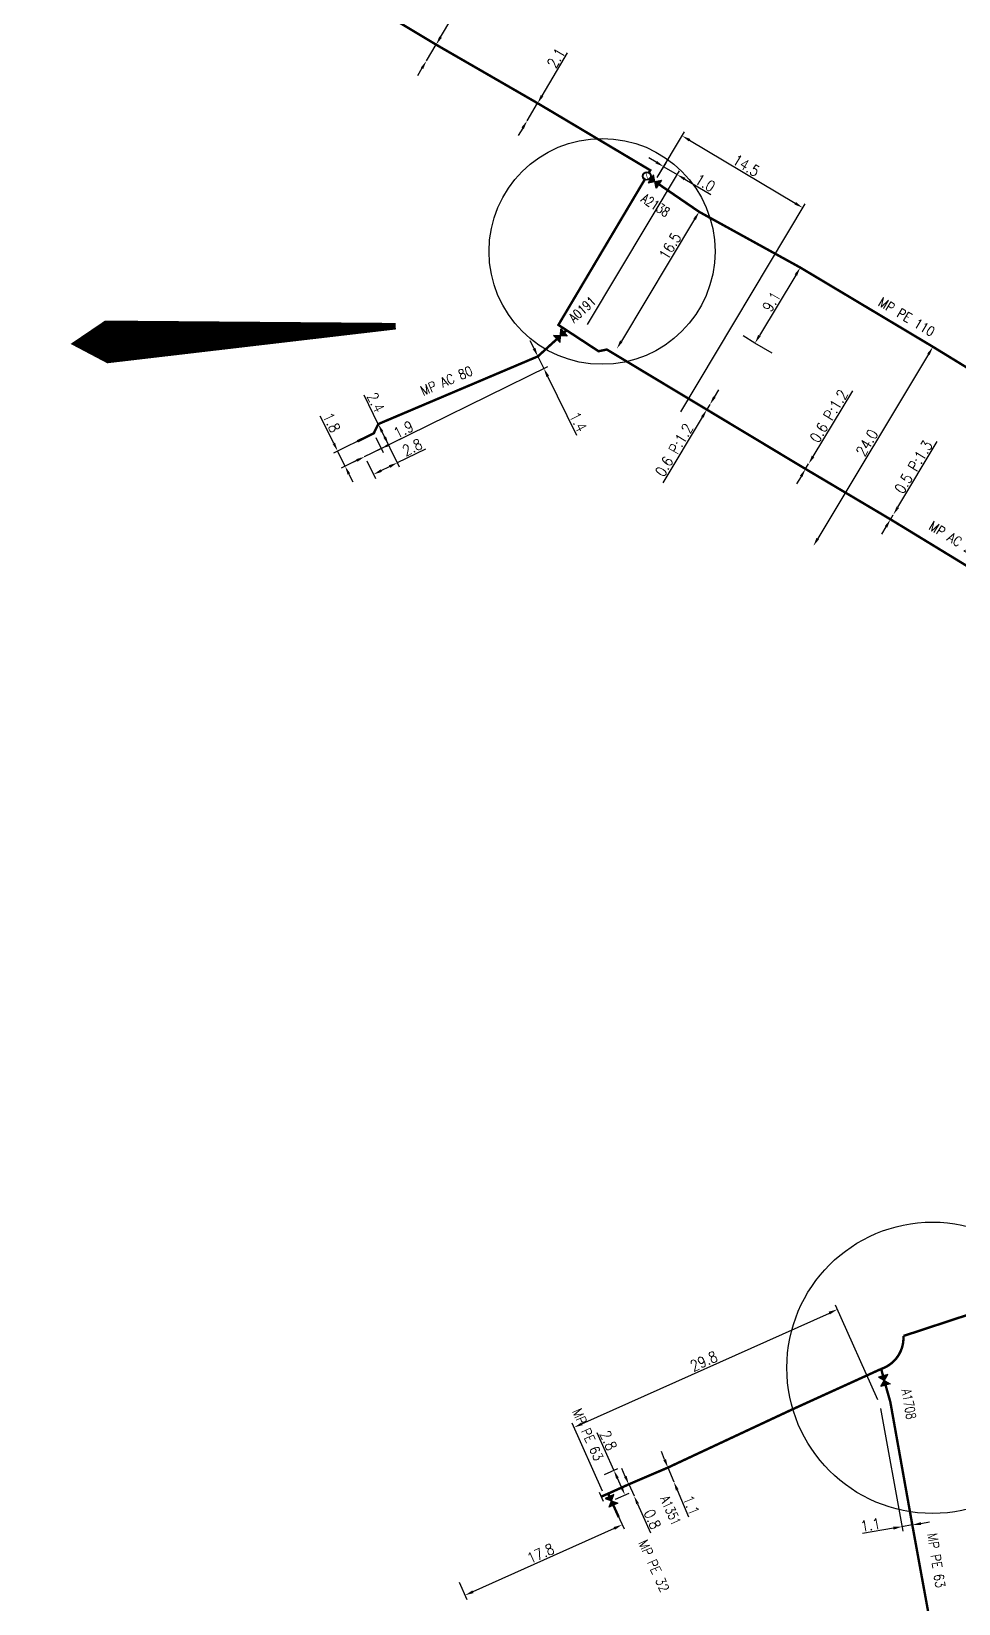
# Model space of a CAD drawing. Header units: millimetres. Extents: x 185000 to 186031, y 127990 to 129000.
# Drawn here: x 185840.9 to 185936.7, y 128509.9 to 128672.3 of the extents above; entities that cross this region are included whole.
import ezdxf
from ezdxf.enums import TextEntityAlignment as Align

# ---------------------------------------------------------------- set-up
doc = ezdxf.new("R2010")
doc.units = ezdxf.units.MM
doc.header["$PDMODE"] = 34
doc.linetypes.add('DASHED', pattern=[19.05, 12.7, -6.35])
doc.layers.get('0').update_dxf_attribs({"linetype": 'CONTINUOUS'})
doc.layers.get('DEFPOINTS').update_dxf_attribs({"linetype": 'CONTINUOUS'})
for name, color, linetype in [('G_120', 4, 'CONTINUOUS'), ('G_300', 7, 'CONTINUOUS'), ('G_330', 7, 'CONTINUOUS'), ('G_340', 7, 'CONTINUOUS'), ('G_900', 7, 'CONTINUOUS')]:
    doc.layers.add(name, color=color, linetype=linetype)
doc.styles.add('G_ROMANS', font='ROMANS.SHX', dxfattribs={"width": 0.75})
doc.styles.get("Standard").update_dxf_attribs({"font": 'romans.shx', "width": 0.85})
doc.linetypes.add('G_typB_AP', pattern='A,5,-0.3,["o",Standard,S=1.5,R=0,X=0,Y=-0.5],-1.65', length=6.95)
doc.linetypes.add('G_TYPB_PE', pattern='A,5,-0.3,["o",Standard,S=1.5,R=0,X=0,Y=-0.5],-1.65', length=6.95)
doc.dimstyles.get("Standard").update_dxf_attribs({"dimtxt": 1.5, "dimasz": 1.2, "dimexe": 0.625, "dimexo": 0.625, "dimgap": 0.25, "dimtad": 1, "dimdec": 1, "dimzin": 0, "dimdsep": 46, "dimtxsty": 'Standard', "dimcen": -0.5, "dimadec": 0, "dimazin": 0, "dimtfac": 1, "dimtdec": 1, "dimtmove": 0, "dimatfit": 3, "dimfxl": 0, "dimtolj": 1, "dimtzin": 0, "dimarcsym": 0})

# ---------------------------------------------------------------- blocks, each defined once
blk = doc.blocks.new('*D228')
at = {"layer": 'DEFPOINTS', "color": 0, "linetype": 'Continuous', "transparency": 16777216}
for p in [(185902.63, 128522.19), (185903.17, 128521), (185903.17, 128521)]:
    blk.add_point(p, dxfattribs=at)
at = {"layer": 'G_120', "color": 0, "linetype": 'Continuous', "lineweight": -2, "transparency": 16777216}
for p, q in [((185902.27, 128523.01), (185901.9, 128523.83)), ((185902.63, 128522.19), (185903.17, 128521)), ((185903.53, 128520.18), (185904.88, 128517.19))]:
    blk.add_line(p, q, dxfattribs=at)
at = {"layer": 'G_120', "color": 0, "linetype": 'Continuous', "transparency": 16777216}
for points in [[(185902.4, 128523.07), (185902.13, 128522.95), (185902.63, 128522.19)], [(185903.67, 128520.24), (185903.4, 128520.12), (185903.17, 128521)]]:
    blk.add_solid(points, dxfattribs=at)
at = {"layer": 'G_120', "color": 0, "linetype": 'Continuous', "transparency": 16777216, "insert": (185905.07, 128518.58), "char_height": 1.125, "attachment_point": 5, "rotation": 294.1494}
blk.add_mtext('\\A1;0.8', dxfattribs=at)
blk = doc.blocks.new('*D250')
at = {"layer": 'DEFPOINTS', "color": 0, "linetype": 'Continuous', "transparency": 16777216}
for p in [(185924.16, 128540.26), (185928.54, 128530.5), (185900.11, 128521.06)]:
    blk.add_point(p, dxfattribs=at)
at = {"layer": 'G_340', "color": 0, "linetype": 'Continuous', "lineweight": -2, "transparency": 16777216}
for p, q in [((185928.34, 128530.92), (185923.97, 128540.69)), ((185897.79, 128528.44), (185923.34, 128539.89)), ((185899.92, 128521.49), (185896.78, 128528.5))]:
    blk.add_line(p, q, dxfattribs=at)
at = {"layer": 'G_340', "color": 0, "linetype": 'Continuous', "transparency": 16777216}
for points in [[(185923.28, 128540.03), (185923.4, 128539.75), (185924.16, 128540.26)], [(185897.73, 128528.58), (185897.85, 128528.3), (185896.97, 128528.07)]]:
    blk.add_solid(points, dxfattribs=at)
at = {"layer": 'G_340', "color": 0, "linetype": 'Continuous', "transparency": 16777216, "insert": (185910.38, 128534.91), "char_height": 1.125, "attachment_point": 5, "rotation": 24.144}
blk.add_mtext('\\A1;29.8', dxfattribs=at)
blk = doc.blocks.new('G_340_07')
at = {"color": 0, "linetype": 'Continuous', "const_width": 0.25, "flags": 128}
blk.add_lwpolyline([(0, 0), (0.35, 0)], dxfattribs=at)
at = {"color": 0, "linetype": 'Continuous', "flags": 128}
blk.add_lwpolyline([(0.35, -0.5), (0.35, 0.5)], dxfattribs=at)
at = {"color": 0, "linetype": 'Continuous', "width": 0.75, "flags": 3}
for tag, p in [('DEF_LEG', (0, -5)), ('DEF_COUP', (0, -7.5)), ('DEF_TYPE', (0, -10))]:
    blk.add_attdef(tag, text='', height=1.2, dxfattribs=at).set_placement(p, align=Align.MIDDLE)
blk = doc.blocks.new('*D260')
at = {"layer": 'DEFPOINTS', "color": 0, "linetype": 'Continuous', "transparency": 16777216}
for p in [(185928.54, 128530.5), (185930.84, 128517.81), (185931.91, 128517.99)]:
    blk.add_point(p, dxfattribs=at)
at = {"layer": 'G_120', "color": 0, "linetype": 'Continuous', "lineweight": -2, "transparency": 16777216}
for p, q in [((185928.62, 128530.03), (185930.92, 128517.34)), ((185929.95, 128517.65), (185926.75, 128517.1)), ((185931.91, 128517.99), (185930.84, 128517.81)), ((185932.8, 128518.14), (185933.69, 128518.3))]:
    blk.add_line(p, q, dxfattribs=at)
at = {"layer": 'G_120', "color": 0, "linetype": 'Continuous', "transparency": 16777216}
for points in [[(185929.93, 128517.8), (185929.98, 128517.51), (185930.84, 128517.81)], [(185932.78, 128518.29), (185932.83, 128518), (185931.91, 128517.99)]]:
    blk.add_solid(points, dxfattribs=at)
at = {"layer": 'G_120', "color": 0, "linetype": 'Continuous', "transparency": 16777216, "insert": (185927.59, 128518.01), "char_height": 1.125, "attachment_point": 5, "rotation": 9.7703}
blk.add_mtext('\\A1;1.1', dxfattribs=at)
blk = doc.blocks.new('G_300_04')
at = {"linetype": 'Continuous'}
h = blk.add_hatch(color=0, dxfattribs=at)
h.paths.add_polyline_path([(-0.5, 0.5), (-0.5, -0.5), (0, 0)])
h.paths.add_polyline_path([(0.5, 0.5), (0, 0), (0.5, -0.5)])
at = {"color": 0, "linetype": 'Continuous', "flags": 128}
blk.add_lwpolyline([(-0.5, -0.5), (0.5, 0.5), (0.5, -0.5), (-0.5, 0.5)], close=True, dxfattribs=at)
at = {"color": 0, "linetype": 'Continuous', "width": 0.75}
blk.add_attdef('NUM', text='', height=1, dxfattribs=at).set_placement((0, 1.78), align=Align.MIDDLE_CENTER)
at = {"color": 0, "linetype": 'Continuous', "width": 0.75, "flags": 3}
for tag, p in [('DEF_LEG', (0, -5)), ('DEF_COUP', (0, -7.5)), ('DEF_TYPE', (0, -10))]:
    blk.add_attdef(tag, text='', height=1.2, dxfattribs=at).set_placement(p, align=Align.MIDDLE)
blk = doc.blocks.new('*D276')
at = {"layer": 'DEFPOINTS', "color": 0, "linetype": 'Continuous', "transparency": 16777216}
for p in [(185934.04, 128639.72), (185921.69, 128619.14), (185921.69, 128619.14)]:
    blk.add_point(p, dxfattribs=at)
at = {"layer": 'G_120', "color": 0, "linetype": 'Continuous', "lineweight": -2, "transparency": 16777216}
blk.add_line((185933.57, 128638.95), (185922.15, 128619.91), dxfattribs=at)
at = {"layer": 'G_120', "color": 0, "linetype": 'Continuous', "transparency": 16777216}
for points in [[(185933.45, 128639.02), (185933.7, 128638.87), (185934.04, 128639.72)], [(185922.02, 128619.99), (185922.28, 128619.83), (185921.69, 128619.14)]]:
    blk.add_solid(points, dxfattribs=at)
at = {"layer": 'G_120', "color": 0, "linetype": 'Continuous', "transparency": 16777216, "insert": (185927.22, 128629.81), "char_height": 1.125, "attachment_point": 5, "rotation": 59.0246}
blk.add_mtext('\\A1;24.0', dxfattribs=at)
blk = doc.blocks.new('*D277')
at = {"layer": 'DEFPOINTS', "color": 0, "linetype": 'Continuous', "transparency": 16777216}
for p in [(185920.34, 128647.91), (185915.66, 128640.1), (185915.66, 128640.1)]:
    blk.add_point(p, dxfattribs=at)
at = {"layer": 'G_120', "color": 0, "linetype": 'Continuous', "lineweight": -2, "transparency": 16777216}
blk.add_line((185919.88, 128647.13), (185916.12, 128640.88), dxfattribs=at)
at = {"layer": 'G_120', "color": 0, "linetype": 'Continuous', "transparency": 16777216}
for points in [[(185919.75, 128647.21), (185920.01, 128647.06), (185920.34, 128647.91)], [(185915.99, 128640.95), (185916.25, 128640.8), (185915.66, 128640.1)]]:
    blk.add_solid(points, dxfattribs=at)
at = {"layer": 'G_120', "color": 0, "linetype": 'Continuous', "transparency": 16777216, "insert": (185917.36, 128644.39), "char_height": 1.125, "attachment_point": 5, "rotation": 59.0246}
blk.add_mtext('\\A1;9.1', dxfattribs=at)
blk = doc.blocks.new('*D278')
at = {"layer": 'DEFPOINTS', "color": 0, "linetype": 'Continuous', "transparency": 16777216}
for p in [(185909.89, 128653.67), (185901.4, 128639.53), (185901.4, 128639.53)]:
    blk.add_point(p, dxfattribs=at)
at = {"layer": 'G_120', "color": 0, "linetype": 'Continuous', "lineweight": -2, "transparency": 16777216}
blk.add_line((185909.43, 128652.9), (185901.86, 128640.3), dxfattribs=at)
at = {"layer": 'G_120', "color": 0, "linetype": 'Continuous', "transparency": 16777216}
for points in [[(185909.3, 128652.98), (185909.56, 128652.82), (185909.89, 128653.67)], [(185901.73, 128640.38), (185901.99, 128640.22), (185901.4, 128639.53)]]:
    blk.add_solid(points, dxfattribs=at)
at = {"layer": 'G_120', "color": 0, "linetype": 'Continuous', "transparency": 16777216, "insert": (185906.89, 128650.13), "char_height": 1.125, "attachment_point": 5, "rotation": 59.0246}
blk.add_mtext('\\A1;16.5', dxfattribs=at)
blk = doc.blocks.new('*D279')
at = {"layer": 'DEFPOINTS', "color": 0, "linetype": 'Continuous', "transparency": 16777216}
for p in [(185905.32, 128656.8), (185920.59, 128654.09), (185907.76, 128632.61)]:
    blk.add_point(p, dxfattribs=at)
at = {"layer": 'G_300', "color": 0, "linetype": 'Continuous', "lineweight": -2, "transparency": 16777216}
for p, q in [((185905.56, 128657.2), (185908.38, 128661.92)), ((185908.91, 128661.06), (185919.82, 128654.55)), ((185908, 128633.01), (185920.83, 128654.49))]:
    blk.add_line(p, q, dxfattribs=at)
at = {"layer": 'G_300', "color": 0, "linetype": 'Continuous', "transparency": 16777216}
for points in [[(185908.99, 128661.19), (185908.84, 128660.93), (185908.14, 128661.52)], [(185919.89, 128654.68), (185919.74, 128654.42), (185920.59, 128654.09)]]:
    blk.add_solid(points, dxfattribs=at)
at = {"layer": 'G_300', "color": 0, "linetype": 'Continuous', "transparency": 16777216, "insert": (185914.75, 128658.45), "char_height": 1.125, "attachment_point": 5, "rotation": 329.1485}
blk.add_mtext('\\A1;14.5', dxfattribs=at)
blk = doc.blocks.new('*D280')
at = {"layer": 'DEFPOINTS', "color": 0, "linetype": 'Continuous', "transparency": 16777216}
for p in [(185907.63, 128657.51), (185905.32, 128656.8), (185898.14, 128641.63)]:
    blk.add_point(p, dxfattribs=at)
at = {"layer": 'G_300', "color": 0, "linetype": 'Continuous', "lineweight": -2, "transparency": 16777216}
for p, q in [((185905.46, 128658.79), (185904.69, 128659.25)), ((185898.38, 128642.03), (185907.87, 128657.91)), ((185905.56, 128657.2), (185906.48, 128658.74)), ((185906.24, 128658.33), (185907.63, 128657.51)), ((185908.4, 128657.05), (185911.1, 128655.45))]:
    blk.add_line(p, q, dxfattribs=at)
at = {"layer": 'G_300', "color": 0, "linetype": 'Continuous', "transparency": 16777216}
for points in [[(185905.54, 128658.92), (185905.39, 128658.67), (185906.24, 128658.33)], [(185908.48, 128657.18), (185908.33, 128656.92), (185907.63, 128657.51)]]:
    blk.add_solid(points, dxfattribs=at)
at = {"layer": 'G_300', "color": 0, "linetype": 'Continuous', "transparency": 16777216, "insert": (185910.52, 128656.66), "char_height": 1.125, "attachment_point": 5, "rotation": 329.3061}
blk.add_mtext('\\A1;1.0', dxfattribs=at)
blk = doc.blocks.new('*D314')
at = {"layer": 'DEFPOINTS', "color": 0, "linetype": 'Continuous', "transparency": 16777216}
for p in [(185882.73, 128670.94), (185881.73, 128669.27), (185881.73, 128669.27)]:
    blk.add_point(p, dxfattribs=at)
at = {"layer": 'G_120', "color": 0, "linetype": 'Continuous', "lineweight": -2, "transparency": 16777216}
for p, q in [((185883.19, 128671.72), (185886.2, 128676.77)), ((185881.73, 128669.27), (185882.73, 128670.94)), ((185881.27, 128668.5), (185880.81, 128667.72))]:
    blk.add_line(p, q, dxfattribs=at)
at = {"layer": 'G_120', "color": 0, "linetype": 'Continuous', "transparency": 16777216}
for points in [[(185883.06, 128671.79), (185883.32, 128671.64), (185882.73, 128670.94)], [(185881.15, 128668.57), (185881.4, 128668.42), (185881.73, 128669.27)]]:
    blk.add_solid(points, dxfattribs=at)
at = {"layer": 'G_120', "color": 0, "linetype": 'Continuous', "transparency": 16777216, "insert": (185884.95, 128676.13), "char_height": 1.125, "attachment_point": 5, "rotation": 59.2505}
blk.add_mtext('\\A1;2.0', dxfattribs=at)
blk = doc.blocks.new('*D315')
at = {"layer": 'DEFPOINTS', "color": 0, "linetype": 'Continuous', "transparency": 16777216}
for p in [(185893.21, 128664.89), (185892.13, 128663.08), (185892.13, 128663.08)]:
    blk.add_point(p, dxfattribs=at)
at = {"layer": 'G_120', "color": 0, "linetype": 'Continuous', "lineweight": -2, "transparency": 16777216}
for p, q in [((185893.67, 128665.66), (185896.3, 128670.08)), ((185892.13, 128663.08), (185893.21, 128664.89)), ((185891.67, 128662.31), (185891.21, 128661.54))]:
    blk.add_line(p, q, dxfattribs=at)
at = {"layer": 'G_120', "color": 0, "linetype": 'Continuous', "transparency": 16777216}
for points in [[(185893.54, 128665.74), (185893.8, 128665.58), (185893.21, 128664.89)], [(185891.54, 128662.39), (185891.8, 128662.23), (185892.13, 128663.08)]]:
    blk.add_solid(points, dxfattribs=at)
at = {"layer": 'G_120', "color": 0, "linetype": 'Continuous', "transparency": 16777216, "insert": (185895.12, 128669.56), "char_height": 1.125, "attachment_point": 5, "rotation": 59.2505}
blk.add_mtext('\\A1;2.1', dxfattribs=at)
blk = doc.blocks.new('G_330_14')
at = {"linetype": 'Continuous'}
h = blk.add_hatch(color=0, dxfattribs=at)
h.paths.add_polyline_path([(-0.44, 0, 1), (0.44, 0, 1)])
h.paths.add_polyline_path([(0.38, 0, 1), (-0.38, 0, 1)], flags=16)
at = {"color": 0, "linetype": 'Continuous', "const_width": 0.0625, "flags": 128}
blk.add_lwpolyline([(0.3, -0.3), (-0.3, 0.3)], dxfattribs=at)
at = {"color": 0, "linetype": 'Continuous'}
for radius in [0.438, 0.375]:
    blk.add_circle((0, 0), radius, dxfattribs=at)
at = {"color": 0, "linetype": 'Continuous', "width": 0.75}
blk.add_attdef('3WT', text='', height=1, dxfattribs=at).set_placement((0, 2.15), align=Align.MIDDLE)
at = {"color": 0, "linetype": 'Continuous', "width": 0.75, "flags": 3}
for tag, p in [('DEF_LEG', (0, -5)), ('DEF_COUP', (0, -7.5)), ('DEF_TYPE', (0, -10))]:
    blk.add_attdef(tag, text='', height=1.2, dxfattribs=at).set_placement(p, align=Align.MIDDLE)
blk = doc.blocks.new('*D316')
at = {"layer": 'DEFPOINTS', "color": 0, "linetype": 'Continuous', "transparency": 16777216}
for p in [(185876.29, 128630.78), (185875.35, 128628.37), (185873.33, 128627.38)]:
    blk.add_point(p, dxfattribs=at)
at = {"layer": 'G_120', "color": 0, "linetype": 'Continuous', "lineweight": -2, "transparency": 16777216}
for p, q in [((185872.16, 128629.75), (185870.77, 128632.57)), ((185875.87, 128630.58), (185872.14, 128628.74)), ((185873.33, 128627.38), (185872.56, 128628.95)), ((185874.93, 128628.17), (185872.91, 128627.17)), ((185873.73, 128626.57), (185874.13, 128625.76))]:
    blk.add_line(p, q, dxfattribs=at)
at = {"layer": 'G_120', "color": 0, "linetype": 'Continuous', "transparency": 16777216}
for points in [[(185872.29, 128629.82), (185872.03, 128629.69), (185872.56, 128628.95)], [(185873.86, 128626.64), (185873.59, 128626.5), (185873.33, 128627.38)]]:
    blk.add_solid(points, dxfattribs=at)
at = {"layer": 'G_120', "color": 0, "linetype": 'Continuous', "transparency": 16777216, "insert": (185871.94, 128631.9), "char_height": 1.125, "attachment_point": 5, "rotation": 296.2024}
blk.add_mtext('\\A1;1.8', dxfattribs=at)
blk = doc.blocks.new('*D317')
at = {"layer": 'DEFPOINTS', "color": 0, "linetype": 'Continuous', "transparency": 16777216}
for p in [(185876.29, 128630.78), (185875.35, 128628.37), (185875.35, 128628.37)]:
    blk.add_point(p, dxfattribs=at)
at = {"layer": 'G_120', "color": 0, "linetype": 'Continuous', "lineweight": -2, "transparency": 16777216}
for p, q in [((185876.49, 128630.36), (185877.27, 128628.79)), ((185877.87, 128629.61), (185880.68, 128630.99)), ((185875.35, 128628.37), (185877.06, 128629.21)), ((185874.55, 128627.98), (185873.74, 128627.58))]:
    blk.add_line(p, q, dxfattribs=at)
at = {"layer": 'G_120', "color": 0, "linetype": 'Continuous', "transparency": 16777216}
for points in [[(185877.8, 128629.74), (185877.93, 128629.47), (185877.06, 128629.21)], [(185874.48, 128628.11), (185874.61, 128627.84), (185875.35, 128628.37)]]:
    blk.add_solid(points, dxfattribs=at)
at = {"layer": 'G_120', "color": 0, "linetype": 'Continuous', "transparency": 16777216, "insert": (185879.36, 128631.18), "char_height": 1.125, "attachment_point": 5, "rotation": 26.2024}
blk.add_mtext('\\A1;1.9', dxfattribs=at)
blk = doc.blocks.new('*D318')
at = {"layer": 'DEFPOINTS', "color": 0, "linetype": 'Continuous', "transparency": 16777216}
for p in [(185876.76, 128631.74), (185875.35, 128628.37), (185876.26, 128626.53)]:
    blk.add_point(p, dxfattribs=at)
at = {"layer": 'G_120', "color": 0, "linetype": 'Continuous', "lineweight": -2, "transparency": 16777216}
for p, q in [((185876.97, 128631.32), (185878.93, 128627.32)), ((185878.73, 128627.75), (185881.67, 128629.19)), ((185875.56, 128627.95), (185876.47, 128626.11)), ((185877.07, 128626.93), (185877.92, 128627.35))]:
    blk.add_line(p, q, dxfattribs=at)
at = {"layer": 'G_120', "color": 0, "linetype": 'Continuous', "transparency": 16777216}
for points in [[(185877, 128627.06), (185877.13, 128626.79), (185876.26, 128626.53)], [(185877.85, 128627.48), (185877.99, 128627.21), (185878.73, 128627.75)]]:
    blk.add_solid(points, dxfattribs=at)
at = {"layer": 'G_120', "color": 0, "linetype": 'Continuous', "transparency": 16777216, "insert": (185880.27, 128629.34), "char_height": 1.125, "attachment_point": 5, "rotation": 26.2024}
blk.add_mtext('\\A1;2.8', dxfattribs=at)
blk = doc.blocks.new('*D319')
at = {"layer": 'DEFPOINTS', "color": 0, "linetype": 'Continuous', "transparency": 16777216}
for p in [(185876.76, 128631.74), (185875.35, 128628.37), (185877.82, 128629.59)]:
    blk.add_point(p, dxfattribs=at)
at = {"layer": 'G_120', "color": 0, "linetype": 'Continuous', "lineweight": -2, "transparency": 16777216}
for p, q in [((185876.76, 128631.74), (185875.29, 128634.72)), ((185875.77, 128628.58), (185878.24, 128629.79)), ((185877.42, 128630.39), (185877.16, 128630.93))]:
    blk.add_line(p, q, dxfattribs=at)
at = {"layer": 'G_120', "color": 0, "linetype": 'Continuous', "transparency": 16777216}
for points in [[(185877.29, 128631), (185877.02, 128630.87), (185876.76, 128631.74)], [(185877.56, 128630.46), (185877.29, 128630.33), (185877.82, 128629.59)]]:
    blk.add_solid(points, dxfattribs=at)
at = {"layer": 'G_120', "color": 0, "linetype": 'Continuous', "transparency": 16777216, "insert": (185876.5, 128633.97), "char_height": 1.125, "attachment_point": 5, "rotation": 296.2024}
blk.add_mtext('\\A1;2.4', dxfattribs=at)
blk = doc.blocks.new('*D320')
at = {"layer": 'DEFPOINTS', "color": 0, "linetype": 'Continuous', "transparency": 16777216}
for p in [(185893.24, 128638.73), (185893.86, 128637.48), (185875.35, 128628.37)]:
    blk.add_point(p, dxfattribs=at)
at = {"layer": 'G_120', "color": 0, "linetype": 'Continuous', "lineweight": -2, "transparency": 16777216}
for p, q in [((185892.84, 128639.54), (185892.44, 128640.35)), ((185893.24, 128638.73), (185893.86, 128637.48)), ((185875.77, 128628.58), (185894.28, 128637.69)), ((185894.25, 128636.67), (185897.24, 128630.6))]:
    blk.add_line(p, q, dxfattribs=at)
at = {"layer": 'G_120', "color": 0, "linetype": 'Continuous', "transparency": 16777216}
for points in [[(185892.98, 128639.61), (185892.71, 128639.48), (185893.24, 128638.73)], [(185894.39, 128636.74), (185894.12, 128636.6), (185893.86, 128637.48)]]:
    blk.add_solid(points, dxfattribs=at)
at = {"layer": 'G_120', "color": 0, "linetype": 'Continuous', "transparency": 16777216, "insert": (185897.41, 128631.96), "char_height": 1.125, "attachment_point": 5, "rotation": 296.2024}
blk.add_mtext('\\A1;1.4', dxfattribs=at)
blk = doc.blocks.new('*D321')
at = {"layer": 'DEFPOINTS', "color": 0, "linetype": 'Continuous', "transparency": 16777216}
for p in [(185910.69, 128633.23), (185911, 128633.75), (185911, 128633.75)]:
    blk.add_point(p, dxfattribs=at)
at = {"layer": 'G_120', "color": 0, "linetype": 'Continuous', "lineweight": -2, "transparency": 16777216}
for p, q in [((185911.47, 128634.52), (185911.93, 128635.29)), ((185911, 128633.75), (185910.69, 128633.23)), ((185910.22, 128632.46), (185906.14, 128625.67))]:
    blk.add_line(p, q, dxfattribs=at)
at = {"layer": 'G_120', "color": 0, "linetype": 'Continuous', "transparency": 16777216}
for points in [[(185911.34, 128634.6), (185911.59, 128634.45), (185911, 128633.75)], [(185910.09, 128632.53), (185910.35, 128632.38), (185910.69, 128633.23)]]:
    blk.add_solid(points, dxfattribs=at)
at = {"layer": 'G_120', "color": 0, "linetype": 'Continuous', "transparency": 16777216, "insert": (185907.31, 128629.06), "char_height": 1.125, "attachment_point": 5, "rotation": 58.9755}
blk.add_mtext('\\A1;0.6 P:1.2', dxfattribs=at)
blk = doc.blocks.new('*D322')
at = {"layer": 'DEFPOINTS', "color": 0, "linetype": 'Continuous', "transparency": 16777216}
for p in [(185920.88, 128627.1), (185921.2, 128627.62), (185921.2, 128627.62)]:
    blk.add_point(p, dxfattribs=at)
at = {"layer": 'G_120', "color": 0, "linetype": 'Continuous', "lineweight": -2, "transparency": 16777216}
for p, q in [((185921.66, 128628.39), (185925.75, 128635.18)), ((185920.88, 128627.1), (185921.2, 128627.62)), ((185920.42, 128626.32), (185919.96, 128625.55))]:
    blk.add_line(p, q, dxfattribs=at)
at = {"layer": 'G_120', "color": 0, "linetype": 'Continuous', "transparency": 16777216}
for points in [[(185921.53, 128628.47), (185921.79, 128628.31), (185921.2, 128627.62)], [(185920.29, 128626.4), (185920.55, 128626.25), (185920.88, 128627.1)]]:
    blk.add_solid(points, dxfattribs=at)
at = {"layer": 'G_120', "color": 0, "linetype": 'Continuous', "transparency": 16777216, "insert": (185923.29, 128632.56), "char_height": 1.125, "attachment_point": 5, "rotation": 58.9755}
blk.add_mtext('\\A1;0.6 P:1.2', dxfattribs=at)
blk = doc.blocks.new('*D323')
at = {"layer": 'DEFPOINTS', "color": 0, "linetype": 'Continuous', "transparency": 16777216}
for p in [(185929.66, 128621.89), (185929.94, 128622.36), (185929.94, 128622.36)]:
    blk.add_point(p, dxfattribs=at)
at = {"layer": 'G_120', "color": 0, "linetype": 'Continuous', "lineweight": -2, "transparency": 16777216}
for p, q in [((185930.4, 128623.14), (185934.49, 128629.93)), ((185929.66, 128621.89), (185929.94, 128622.36)), ((185929.19, 128621.12), (185928.73, 128620.35))]:
    blk.add_line(p, q, dxfattribs=at)
at = {"layer": 'G_120', "color": 0, "linetype": 'Continuous', "transparency": 16777216}
for points in [[(185929.07, 128621.2), (185929.32, 128621.04), (185929.66, 128621.89)], [(185930.28, 128623.21), (185930.53, 128623.06), (185929.94, 128622.36)]]:
    blk.add_solid(points, dxfattribs=at)
at = {"layer": 'G_120', "color": 0, "linetype": 'Continuous', "transparency": 16777216, "insert": (185932.03, 128627.3), "char_height": 1.125, "attachment_point": 5, "rotation": 58.9944}
blk.add_mtext('\\A1;0.5 P:1.3', dxfattribs=at)
blk = doc.blocks.new('*D360')
at = {"layer": 'DEFPOINTS', "color": 0, "linetype": 'Continuous', "transparency": 16777216}
for p in [(185906.67, 128523.92), (185907.28, 128522.44), (185907.28, 128522.44)]:
    blk.add_point(p, dxfattribs=at)
at = {"layer": 'G_120', "color": 0, "linetype": 'Continuous', "lineweight": -2, "transparency": 16777216}
for p, q in [((185906.33, 128524.75), (185905.99, 128525.58)), ((185906.67, 128523.92), (185907.28, 128522.44)), ((185907.63, 128521.61), (185908.78, 128518.83))]:
    blk.add_line(p, q, dxfattribs=at)
at = {"layer": 'G_120', "color": 0, "linetype": 'Continuous', "transparency": 16777216}
for points in [[(185906.47, 128524.81), (185906.19, 128524.69), (185906.67, 128523.92)], [(185907.77, 128521.67), (185907.49, 128521.55), (185907.28, 128522.44)]]:
    blk.add_solid(points, dxfattribs=at)
at = {"layer": 'G_120', "color": 0, "linetype": 'Continuous', "transparency": 16777216, "insert": (185909.09, 128520.03), "char_height": 1.125, "attachment_point": 5, "rotation": 292.4586}
blk.add_mtext('\\A1;1.1', dxfattribs=at)
blk = doc.blocks.new('*D551')
at = {"layer": 'DEFPOINTS', "color": 0, "linetype": 'Continuous', "transparency": 16777216}
for p in [(185900.84, 128520.48), (185884.91, 128512.5), (185885.71, 128510.72)]:
    blk.add_point(p, dxfattribs=at)
at = {"layer": 'G_300', "color": 0, "linetype": 'Continuous', "lineweight": -2, "transparency": 16777216}
for p, q in [((185901.03, 128520.05), (185902.14, 128517.58)), ((185901.13, 128517.64), (185886.53, 128511.09)), ((185885.1, 128512.07), (185885.9, 128510.29))]:
    blk.add_line(p, q, dxfattribs=at)
at = {"layer": 'G_300', "color": 0, "linetype": 'Continuous', "transparency": 16777216}
for points in [[(185901.06, 128517.78), (185901.19, 128517.5), (185901.95, 128518.01)], [(185886.47, 128511.23), (185886.59, 128510.95), (185885.71, 128510.72)]]:
    blk.add_solid(points, dxfattribs=at)
at = {"layer": 'G_300', "color": 0, "linetype": 'Continuous', "transparency": 16777216, "insert": (185893.52, 128515.05), "char_height": 1.125, "attachment_point": 5, "rotation": 24.1698}
blk.add_mtext('\\A1;17.8', dxfattribs=at)
blk = doc.blocks.new('*D552')
at = {"layer": 'DEFPOINTS', "color": 0, "linetype": 'Continuous', "transparency": 16777216}
for p in [(185899.69, 128523.03), (185901.09, 128523.64), (185900.84, 128520.48)]:
    blk.add_point(p, dxfattribs=at)
at = {"layer": 'G_300', "color": 0, "linetype": 'Continuous', "lineweight": -2, "transparency": 16777216}
for p, q in [((185901.09, 128523.64), (185899.35, 128527.5)), ((185900.12, 128523.22), (185901.51, 128523.83)), ((185901.86, 128521.91), (185901.45, 128522.82)), ((185901.27, 128520.67), (185902.66, 128521.27))]:
    blk.add_line(p, q, dxfattribs=at)
at = {"layer": 'G_300', "color": 0, "linetype": 'Continuous', "transparency": 16777216}
for points in [[(185901.59, 128522.88), (185901.32, 128522.76), (185901.09, 128523.64)], [(185902, 128521.97), (185901.73, 128521.85), (185902.23, 128521.09)]]:
    blk.add_solid(points, dxfattribs=at)
at = {"layer": 'G_300', "color": 0, "linetype": 'Continuous', "transparency": 16777216, "insert": (185900.52, 128526.72), "char_height": 1.125, "attachment_point": 5, "rotation": 294.1698}
blk.add_mtext('\\A1;2.8', dxfattribs=at)

msp = doc.modelspace()

# ---------------------------------------------------------------- linework, layer by layer
at = {"layer": 'G_120', "linetype": 'G_typB_AP', "const_width": 0.25}
for points in [[(185872.62, 128677.02), (185882.73, 128670.94), (185893.21, 128664.89), (185904.85, 128657.96), (185904.71, 128657.74)], [(185904.27, 128656.99), (185895.36, 128641.98), (185896.2, 128641.43), (185899.51, 128639.26), (185900.36, 128639.44), (185910.69, 128633.23), (185920.88, 128627.1), (185929.66, 128621.89), (185939.82, 128615.69), (185950.22, 128609.32), (185960.12, 128603.28), (185977.92, 128592.33), (185989.64, 128585.12), (185997.62, 128566.54), (185997.62, 128566.54), (185997.62, 128566.54), (185997.8, 128566.14), (185998.39, 128564.84), (185998.71, 128564.98), (186000, 128565.57)], [(185895.94, 128641.19), (185896.2, 128641.43)], [(185874.58, 128629.94), (185876.29, 128630.78), (185876.76, 128631.74), (185893.24, 128638.73), (185894.94, 128640.28), (185895.2, 128640.52)]]:
    msp.add_lwpolyline(points, dxfattribs=at)
at = {"layer": 'G_120', "linetype": 'G_TYPB_PE', "const_width": 0.25, "flags": 128}
for points in [[(185904.9, 128657.08), (185904.85, 128657.12)], [(186000, 128599.64), (185999.08, 128600.15), (185993.22, 128603.73), (185986.15, 128607.81), (185984.12, 128609.04), (185964.05, 128621.51), (185958.13, 128625.14), (185953.37, 128627.87), (185942.65, 128634.44), (185934.04, 128639.72), (185920.34, 128647.91), (185909.89, 128653.67), (185905.73, 128656.52)]]:
    msp.add_lwpolyline(points, dxfattribs=at)
at = {"layer": 'G_120', "color": 7, "linetype": 'DASHED', "flags": 128}
msp.add_lwpolyline([(185917.42, 128639.05), (185915.66, 128640.1), (185914.43, 128640.84)], dxfattribs=at)
at = {"layer": 'G_120', "linetype": 'G_TYPB_PE', "const_width": 0.25}
for points in [[(185996.61, 128565.6), (185993.43, 128564.16), (185985.45, 128560.43), (185983.89, 128559.81), (185956.68, 128547.94), (185943.54, 128541.64), (185943.54, 128541.64), (185940.49, 128540.64), (185939.06, 128540.17), (185931, 128537.52)], [(185928.89, 128533.4), (185928.69, 128534.11)], [(185929.15, 128532.43), (185929.64, 128530.69), (185931.91, 128517.99), (185934.12, 128505.87)], [(185900.5, 128521.23), (185900.63, 128520.93)], [(185901.04, 128520.02), (185901.59, 128518.8)]]:
    msp.add_lwpolyline(points, dxfattribs=at)
msp.add_lwpolyline([(185930.99, 128537.51), (185930.99, 128537.51), (185930.99, 128537.51, -0.338269), (185928.69, 128534.11), (185919.51, 128529.93), (185919.51, 128529.93), (185913.27, 128527.01), (185906.67, 128523.92), (185902.63, 128522.19), (185900.5, 128521.23), (185900.11, 128521.06)], format="xyb", dxfattribs=at)
at = {"layer": 'G_900', "color": 254, "linetype": 'Continuous'}
msp.add_lwpolyline([(185878.56, 128641.85, 0.673, 4.04, 0), (185851.69, 128640.39, 8.07, 0, 0), (185844.98, 128640.02, 8.07, 0, 0)], format="xyseb", dxfattribs=at)
at = {"layer": 'G_900'}
for centre, radius in [((185899.87, 128649.58), 11.67), ((185934, 128534.23), 15.05)]:
    msp.add_circle(centre, radius, dxfattribs=at)

# ---------------------------------------------------------------- block references
at = {"layer": 'G_300'}
ref = msp.add_blockref('G_300_04', (185905.32, 128656.8), dxfattribs=dict(at, rotation=326.6127597165478))
ref.add_attrib('NUM', 'A2138', dxfattribs={"layer": '0', "color": 0, "linetype": 'Continuous', "height": 1, "rotation": 327, "style": 'G_ROMANS', "width": 0.75}).set_placement((185905.39, 128654.35), align=Align.MIDDLE_CENTER)
ref = msp.add_blockref('G_300_04', (185895.57, 128640.86), dxfattribs=dict(at, rotation=42.40304765440586))
ref.add_attrib('NUM', 'A0191', dxfattribs={"layer": '0', "color": 0, "linetype": 'Continuous', "height": 1, "rotation": 42.403, "style": 'G_ROMANS', "width": 0.75}).set_placement((185897.83, 128643.58), align=Align.MIDDLE_CENTER)
ref = msp.add_blockref('G_300_04', (185929.02, 128532.92), dxfattribs=dict(at, rotation=285.4692164412597))
ref.add_attrib('NUM', 'A1708', dxfattribs={"layer": '0', "color": 0, "linetype": 'Continuous', "height": 1, "rotation": 279.7889, "style": 'G_ROMANS', "width": 0.75}).set_placement((185931.56, 128530.48), align=Align.MIDDLE_CENTER)
at = {"layer": 'G_300', "ltscale": 0.5}
ref = msp.add_blockref('G_300_04', (185900.84, 128520.48), dxfattribs=dict(at, rotation=294.1697723275518))
ref.add_attrib('NUM', 'A1351', dxfattribs={"layer": '0', "color": 0, "linetype": 'Continuous', "height": 1, "rotation": 294.1698, "width": 0.75}).set_placement((185906.95, 128519.48), align=Align.MIDDLE_CENTER)
at = {"layer": 'G_330', "rotation": 330.1556760546901}
msp.add_blockref('G_330_14', (185904.49, 128657.36), dxfattribs=at)
at = {"layer": 'G_340', "rotation": 204.140679067642}
msp.add_blockref('G_340_07', (185900.11, 128521.06), dxfattribs=at)

# ---------------------------------------------------------------- texts
at = {"layer": 'G_120', "linetype": 'Continuous', "width": 0.85}
for s, rotation, p in [('MP PE 110', 329.1237, (185931.33, 128642.82)), ('MP AC 200', 328.6092, (185936.52, 128619.67)), ('MP PE 63', 294.1698, (185898.4, 128527.33)), ('MP PE 32', 294.1698, (185905.23, 128513.76)), ('MP PE 63', 278.7771, (185934.4, 128514.33))]:
    msp.add_text(s, height=1, rotation=rotation, dxfattribs=at).set_placement(p, align=Align.MIDDLE)
at = {"layer": 'G_120', "linetype": 'Continuous', "ltscale": 0.05, "width": 0.85}
msp.add_text('MP AC 80', height=1, rotation=22.9999, dxfattribs=at).set_placement((185883.81, 128636.21), align=Align.MIDDLE)

# ---------------------------------------------------------------- dimensions: what is measured, and where the dimension line sits
at = {"layer": 'G_120', "linetype": 'Continuous'}
for base, p1, p2, angle, picture, middle in [((185881.7347, 128669.2686), (185882.7317, 128670.9445), (185881.7347, 128669.2686), 59.2505, '*D314', (185885.5915, 128675.7515)), ((185892.13, 128663.08), (185893.21, 128664.89), (185892.13, 128663.08), 59.2505, '*D315', (185895.76, 128669.18)), ((185901.4, 128639.53), (185909.89, 128653.67), (185901.4, 128639.53), 59.0246, '*D278', (185907.53, 128649.74)), ((185915.66, 128640.1), (185920.34, 128647.91), (185915.66, 128640.1), 59.0246, '*D277', (185918, 128644.01)), ((185893.86, 128637.48), (185893.24, 128638.73), (185875.35, 128628.37), 116.2024, '*D320', (185896.74, 128631.63)), ((185877.82, 128629.59), (185876.76, 128631.74), (185875.35, 128628.37), 116.2024, '*D319', (185875.83, 128633.64)), ((185873.33, 128627.38), (185876.29, 128630.78), (185875.35, 128628.37), 116.2024, '*D316', (185871.27, 128631.57)), ((185875.35, 128628.37), (185876.29, 128630.78), (185875.35, 128628.37), 26.2024, '*D317', (185879.7, 128630.51)), ((185876.26, 128626.53), (185876.76, 128631.74), (185875.35, 128628.37), 26.2024, '*D318', (185880.6, 128628.67))]:
    dim = msp.add_linear_dim(base=base, p1=p1, p2=p2, angle=angle, dimstyle='Standard', override={"dimscale": 0.75}, dxfattribs=at)
    dim.commit()
    dim.dimension.update_dxf_attribs({"geometry": picture, "text_midpoint": middle, "dimtype": 160})
dim = msp.add_linear_dim(base=(185921.69, 128619.14), p1=(185934.04, 128639.72), p2=(185921.69, 128619.14), angle=59.0246, dimstyle='Standard', override={"dimscale": 0.75}, dxfattribs=at)
dim.commit()
dim.dimension.update_dxf_attribs({"geometry": '*D276', "text_midpoint": (185927.22, 128629.81)})
for base, p1, p2, angle, text, picture, middle, dimtype in [((185911, 128633.75), (185910.69, 128633.23), (185911, 128633.75), 238.9755, '<> P:1.2', '*D321', (185907.95, 128628.68), 160), ((185921.2, 128627.62), (185920.88, 128627.1), (185921.2, 128627.62), 238.9755, '<> P:1.2', '*D322', (185923.94, 128632.17), 160), ((185929.94, 128622.36), (185929.66, 128621.89), (185929.94, 128622.36), 238.9944, '<> P:1.3', '*D323', (185932.68, 128626.92), 160), ((185930.84, 128517.81), (185931.91, 128517.99), (185928.54, 128530.5), 9.7703, '1.1', '*D260', (185927.72, 128517.27), 160), ((185907.28, 128522.44), (185906.67, 128523.92), (185907.28, 128522.44), 112.4586, '1.1', '*D360', (185908.4, 128519.74), 160), ((185903.17, 128521), (185902.63, 128522.19), (185903.17, 128521), 294.1494, '0.8', '*D228', (185904.39, 128518.27), 161)]:
    dim = msp.add_linear_dim(base=base, p1=p1, p2=p2, angle=angle, text=text, dimstyle='Standard', override={"dimscale": 0.75}, dxfattribs=at)
    dim.commit()
    dim.dimension.update_dxf_attribs({"geometry": picture, "text_midpoint": middle, "dimtype": dimtype})
at = {"layer": 'G_300', "linetype": 'Continuous'}
for base, p1, p2, angle, picture, middle in [((185920.59, 128654.09), (185905.32, 128656.8), (185907.76, 128632.61), 149.1485, '*D279', (185914.36, 128657.8)), ((185901.09, 128523.64), (185900.84, 128520.48), (185899.69, 128523.03), 294.1698, '*D552', (185899.84, 128526.42))]:
    dim = msp.add_linear_dim(base=base, p1=p1, p2=p2, angle=angle, dimstyle='Standard', override={"dimscale": 0.75}, dxfattribs=at)
    dim.commit()
    dim.dimension.update_dxf_attribs({"geometry": picture, "text_midpoint": middle, "dimtype": 160})
dim = msp.add_linear_dim(base=(185907.63, 128657.51), p1=(185905.32, 128656.8), p2=(185898.14, 128641.63), angle=149.3061, text='1.0', dimstyle='Standard', override={"dimscale": 0.75}, dxfattribs=at)
dim.commit()
dim.dimension.update_dxf_attribs({"geometry": '*D280', "text_midpoint": (185910.14, 128656.02), "dimtype": 160})
dim = msp.add_linear_dim(base=(185885.71, 128510.72), p1=(185900.84, 128520.48), p2=(185884.91, 128512.5), angle=24.1698, dimstyle='Standard', override={"dimscale": 0.75, "dimatfit": 0}, dxfattribs=at)
dim.commit()
dim.dimension.update_dxf_attribs({"geometry": '*D551', "text_midpoint": (185893.52, 128515.05)})
at = {"layer": 'G_340', "linetype": 'Continuous'}
dim = msp.add_linear_dim(base=(185924.16, 128540.26), p1=(185900.11, 128521.06), p2=(185928.54, 128530.5), angle=204.144, dimstyle='Standard', override={"dimscale": 0.75}, dxfattribs=at)
dim.commit()
dim.dimension.update_dxf_attribs({"geometry": '*D250', "text_midpoint": (185910.69, 128534.22), "dimtype": 160})

doc.saveas('drawing.dxf')
